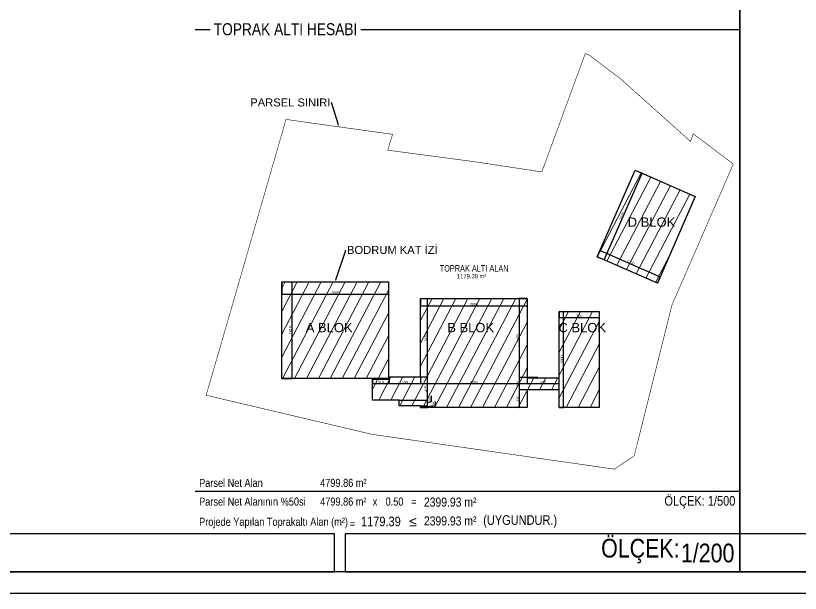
# Model space of a CAD drawing. Header units: millimetres. Extents: x 82776 to 137242, y 11666 to 27998.
# Drawn here: x 93082 to 94552, y 24998 to 26079 of the extents above; entities that cross this region are included whole.
import ezdxf
from ezdxf import colors
from ezdxf.entities.mleader import LeaderData, LeaderLine
from ezdxf.enums import TextEntityAlignment as Align
from ezdxf.math import Vec2, Vec3

# ---------------------------------------------------------------- set-up
doc = ezdxf.new("R2010")
doc.units = ezdxf.units.MM
doc.linetypes.add('ACAD_ISO03W100', pattern=[30, 12, -18])
for name, color, linetype in [('0_IFC_Dimension_Exterior', 253, 'Continuous'), ('0_IFC_Elevation_1', 41, 'Continuous'), ('0_IFC_Elevation_5', 252, 'Continuous'), ('0_IFC_Legend_Text', 7, 'Continuous'), ('0_IFC_Legend_Viewport', 7, 'Continuous'), ('0_IFC_Parsel Sınırı', 191, 'ACAD_ISO03W100'), ('0_IFC_Room_Text(No)_50', 12, 'Continuous')]:
    doc.layers.add(name, color=color, linetype=linetype)
doc.styles.add('IFC_TEXT', font='ARIALN.TTF')
doc.styles.get("Standard").update_dxf_attribs({"font": 'arial.ttf'})
doc.dimstyles.new('ISO-25', dxfattribs={"dimtxt": 2.5, "dimasz": 2.5, "dimexe": 1.25, "dimexo": 0.625, "dimtad": 1, "dimtxsty": 'Standard', "dimcen": 2.5, "dimadec": 0, "dimazin": 0, "dimtfac": 1, "dimtmove": 0, "dimatfit": 3, "dimfxl": 1, "dimarcsym": 0})

# ---------------------------------------------------------------- blocks, each defined once
blk = doc.blocks.new('*U1597')
blk.add_lwpolyline([(-4069.2, 0), (-1182.8, 0), (-1182.8, 71.5), (-4069.2, 71.5)], close=True)
at = {"layer": '0_IFC_Legend_Viewport', "transparency": 33554687}
blk.add_lwpolyline([(-4069.2, 2920), (0, 2920), (0, 0), (-4069.2, 0)], close=True, dxfattribs=at)
at = {"style": 'IFC_TEXT'}
for tag, p in [('PAFTA', (-2861.6, 17.9)), ('KOT', (-1159.1, 18)), ('OLCEK', (-110.4, 17.9))]:
    blk.add_attdef(tag, p, '', height=35, dxfattribs=at)
blk = doc.blocks.new('0_IFC_SCHEMA_TEXT_50')
at = {"layer": '0_IFC_Room_Text(No)_50', "insert": (13.2, -38.5), "char_height": 9.62, "attachment_point": 1, "style": 'IFC_TEXT'}
blk.add_mtext_dynamic_manual_height_columns('m²', width=16.695, gutter_width=6.88, heights=[0], dxfattribs=at)
at = {"layer": '0_IFC_Room_Text(No)_50', "style": 'IFC_TEXT'}
blk.add_attdef('ROOM_NAME', text='', height=13.5, dxfattribs=at).set_placement((0.7, -24.8), align=Align.MIDDLE_CENTER)
blk.add_attdef('AREA', text='', height=9.62, dxfattribs=at).set_placement((9.8, -48.1), align=Align.RIGHT)
blk = doc.blocks.new('_Oblique')
at = {"color": 0, "linetype": 'ByBlock', "lineweight": -2}
blk.add_line((-0.5, -0.5), (0.5, 0.5), dxfattribs=at)
blk = doc.blocks.new('*D1981')
at = {"layer": '0_IFC_Dimension_Exterior', "color": 0, "lineweight": -2, "transparency": 16777216}
for p, q in [((-1116, -4546), (-1262, -4546)), ((-1261, -6031), (-1261, -4546)), ((-917, -6031), (-1262, -6031))]:
    blk.add_line(p, q, dxfattribs=at)
at = {"layer": 'Defpoints', "color": 0, "transparency": 16777216}
for p in [(-1261, -4546), (-1115, -4546, 349859), (-916, -6031, 349859)]:
    blk.add_point(p, dxfattribs=at)
at = {"layer": '0_IFC_Dimension_Exterior', "color": 0, "lineweight": -2, "transparency": 16777216, "xscale": 10, "yscale": 10, "zscale": 10}
for p, rotation in [((-1261, -4546), 90), ((-1261, -6031), 270)]:
    blk.add_blockref('_Oblique', p, dxfattribs=dict(at, rotation=rotation))
at = {"layer": '0_IFC_Dimension_Exterior', "color": 0, "transparency": 16777216, "insert": (-1287, -5289), "char_height": 50, "attachment_point": 5, "rotation": 90}
blk.add_mtext('1485', dxfattribs=at)
blk = doc.blocks.new('*D1982')
at = {"layer": '0_IFC_Dimension_Exterior', "color": 0, "lineweight": -2, "transparency": 16777216}
for p, q in [((-515, -4792), (-515, -4906)), ((235, -4792), (235, -4906)), ((-515, -4905), (235, -4905))]:
    blk.add_line(p, q, dxfattribs=at)
at = {"layer": 'Defpoints', "color": 0, "transparency": 16777216}
for p in [(-515, -4791, 349859), (235, -4791, 349859), (235, -4905)]:
    blk.add_point(p, dxfattribs=at)
at = {"layer": '0_IFC_Dimension_Exterior', "color": 0, "lineweight": -2, "transparency": 16777216, "xscale": 10, "yscale": 10, "zscale": 10, "rotation": 180}
blk.add_blockref('_Oblique', (-515, -4905), dxfattribs=at)
at = {"layer": '0_IFC_Dimension_Exterior', "color": 0, "lineweight": -2, "transparency": 16777216, "xscale": 10, "yscale": 10, "zscale": 10}
blk.add_blockref('_Oblique', (235, -4905), dxfattribs=at)
at = {"layer": '0_IFC_Dimension_Exterior', "color": 0, "transparency": 16777216, "insert": (-140, -4879), "char_height": 50, "attachment_point": 5}
blk.add_mtext('750', dxfattribs=at)
blk = doc.blocks.new('*D1983')
at = {"layer": '0_IFC_Dimension_Exterior', "color": 0, "lineweight": -2, "transparency": 16777216}
for p, q in [((-3115, -4547), (-3115, -4688)), ((-1115, -4547), (-1115, -4688)), ((-3115, -4686), (-1115, -4686))]:
    blk.add_line(p, q, dxfattribs=at)
at = {"layer": 'Defpoints', "color": 0, "transparency": 16777216}
for p in [(-3115, -4546, 349859), (-1115, -4546, 349859), (-1115, -4686)]:
    blk.add_point(p, dxfattribs=at)
at = {"layer": '0_IFC_Dimension_Exterior', "color": 0, "lineweight": -2, "transparency": 16777216, "xscale": 10, "yscale": 10, "zscale": 10, "rotation": 180}
blk.add_blockref('_Oblique', (-3115, -4686), dxfattribs=at)
at = {"layer": '0_IFC_Dimension_Exterior', "color": 0, "lineweight": -2, "transparency": 16777216, "xscale": 10, "yscale": 10, "zscale": 10}
blk.add_blockref('_Oblique', (-1115, -4686), dxfattribs=at)
at = {"layer": '0_IFC_Dimension_Exterior', "color": 0, "transparency": 16777216, "insert": (-2115, -4660), "char_height": 50, "attachment_point": 5}
blk.add_mtext('2000', dxfattribs=at)
blk = doc.blocks.new('*D1984')
at = {"layer": '0_IFC_Dimension_Exterior', "color": 0, "lineweight": -2, "transparency": 16777216}
for p, q in [((-5715, -4237), (-5715, -4469)), ((-3715, -4237), (-3715, -4469)), ((-5715, -4468), (-3715, -4468))]:
    blk.add_line(p, q, dxfattribs=at)
at = {"layer": 'Defpoints', "color": 0, "transparency": 16777216}
for p in [(-5715, -4236, 349859), (-3715, -4236, 349859), (-3715, -4468)]:
    blk.add_point(p, dxfattribs=at)
at = {"layer": '0_IFC_Dimension_Exterior', "color": 0, "lineweight": -2, "transparency": 16777216, "xscale": 10, "yscale": 10, "zscale": 10, "rotation": 180}
blk.add_blockref('_Oblique', (-5715, -4468), dxfattribs=at)
at = {"layer": '0_IFC_Dimension_Exterior', "color": 0, "lineweight": -2, "transparency": 16777216, "xscale": 10, "yscale": 10, "zscale": 10}
blk.add_blockref('_Oblique', (-3715, -4468), dxfattribs=at)
at = {"layer": '0_IFC_Dimension_Exterior', "color": 0, "transparency": 16777216, "insert": (-4715, -4442), "char_height": 50, "attachment_point": 5}
blk.add_mtext('2000', dxfattribs=at)
blk = doc.blocks.new('*D1985')
at = {"layer": '0_IFC_Dimension_Exterior', "color": 0, "lineweight": -2, "transparency": 16777216}
for p, q in [((-5714, -4236), (-5528, -4236)), ((-5529, -4236), (-5529, -6046)), ((-5714, -6046), (-5528, -6046))]:
    blk.add_line(p, q, dxfattribs=at)
at = {"layer": 'Defpoints', "color": 0, "transparency": 16777216}
for p in [(-5715, -4236, 349859), (-5715, -6046, 349859), (-5529, -6046)]:
    blk.add_point(p, dxfattribs=at)
at = {"layer": '0_IFC_Dimension_Exterior', "color": 0, "lineweight": -2, "transparency": 16777216, "xscale": 10, "yscale": 10, "zscale": 10}
for p, rotation in [((-5529, -4236), 90), ((-5529, -6046), 270)]:
    blk.add_blockref('_Oblique', p, dxfattribs=dict(at, rotation=rotation))
at = {"layer": '0_IFC_Dimension_Exterior', "color": 0, "transparency": 16777216, "insert": (-5555, -5141), "char_height": 50, "attachment_point": 5, "rotation": 90}
blk.add_mtext('1810', dxfattribs=at)
blk = doc.blocks.new('*D1986')
at = {"layer": '0_IFC_Dimension_Exterior', "color": 0, "lineweight": -2, "transparency": 16777216}
for p, q in [((-4015, -6057), (-4015, -6143)), ((-4015, -6142), (-3705, -6142)), ((-3705, -6057), (-3705, -6143))]:
    blk.add_line(p, q, dxfattribs=at)
at = {"layer": 'Defpoints', "color": 0, "transparency": 16777216}
for p in [(-4015, -6056, 349859), (-3705, -6056, 349859), (-3705, -6142)]:
    blk.add_point(p, dxfattribs=at)
at = {"layer": '0_IFC_Dimension_Exterior', "color": 0, "lineweight": -2, "transparency": 16777216, "xscale": 10, "yscale": 10, "zscale": 10, "rotation": 180}
blk.add_blockref('_Oblique', (-4015, -6142), dxfattribs=at)
at = {"layer": '0_IFC_Dimension_Exterior', "color": 0, "lineweight": -2, "transparency": 16777216, "xscale": 10, "yscale": 10, "zscale": 10}
blk.add_blockref('_Oblique', (-3705, -6142), dxfattribs=at)
at = {"layer": '0_IFC_Dimension_Exterior', "color": 0, "transparency": 16777216, "insert": (-3860, -6116), "char_height": 50, "attachment_point": 5}
blk.add_mtext('310', dxfattribs=at)
blk = doc.blocks.new('*D1987')
at = {"layer": '0_IFC_Dimension_Exterior', "color": 0, "lineweight": -2, "transparency": 16777216}
for p, q in [((-3115, -6017), (-3115, -6143)), ((-3705, -6057), (-3705, -6143)), ((-3705, -6142), (-3115, -6142))]:
    blk.add_line(p, q, dxfattribs=at)
at = {"layer": 'Defpoints', "color": 0, "transparency": 16777216}
for p in [(-3115, -6016, 349859), (-3705, -6056, 349859), (-3115, -6142)]:
    blk.add_point(p, dxfattribs=at)
at = {"layer": '0_IFC_Dimension_Exterior', "color": 0, "lineweight": -2, "transparency": 16777216, "xscale": 10, "yscale": 10, "zscale": 10, "rotation": 180}
blk.add_blockref('_Oblique', (-3705, -6142), dxfattribs=at)
at = {"layer": '0_IFC_Dimension_Exterior', "color": 0, "lineweight": -2, "transparency": 16777216, "xscale": 10, "yscale": 10, "zscale": 10}
blk.add_blockref('_Oblique', (-3115, -6142), dxfattribs=at)
at = {"layer": '0_IFC_Dimension_Exterior', "color": 0, "transparency": 16777216, "insert": (-3410, -6116), "char_height": 50, "attachment_point": 5}
blk.add_mtext('590', dxfattribs=at)
blk = doc.blocks.new('*D1988')
at = {"layer": '0_IFC_Dimension_Exterior', "color": 0, "lineweight": -2, "transparency": 16777216}
for p, q in [((-3514, -6451), (-2986, -6451)), ((-2988, -6451), (-2988, -6556)), ((-2909, -6480), (-2909, -6373)), ((-3114, -6556), (-2986, -6556)), ((-2988, -6504), (-2909, -6480))]:
    blk.add_line(p, q, dxfattribs=at)
at = {"layer": 'Defpoints', "color": 0, "transparency": 16777216}
for p in [(-3515, -6451, 349859), (-3115, -6556, 349859), (-2988, -6556)]:
    blk.add_point(p, dxfattribs=at)
at = {"layer": '0_IFC_Dimension_Exterior', "color": 0, "lineweight": -2, "transparency": 16777216, "xscale": 10, "yscale": 10, "zscale": 10}
for p, rotation in [((-2988, -6451), 90), ((-2988, -6556), 270)]:
    blk.add_blockref('_Oblique', p, dxfattribs=dict(at, rotation=rotation))
at = {"layer": '0_IFC_Dimension_Exterior', "color": 0, "transparency": 16777216, "insert": (-2935, -6426), "char_height": 50, "attachment_point": 5, "rotation": 90}
blk.add_mtext('105', dxfattribs=at)
blk = doc.blocks.new('*D1989')
at = {"layer": '0_IFC_Dimension_Exterior', "color": 0, "lineweight": -2, "transparency": 16777216}
for p, q in [((-3114, -6556), (-2986, -6556)), ((-3114, -6591), (-2986, -6591)), ((-2988, -6574), (-2834, -6550)), ((-2988, -6556), (-2988, -6591)), ((-2834, -6550), (-2834, -6477))]:
    blk.add_line(p, q, dxfattribs=at)
at = {"layer": 'Defpoints', "color": 0, "transparency": 16777216}
for p in [(-3115, -6556, 349859), (-3115, -6591, 349859), (-2988, -6591)]:
    blk.add_point(p, dxfattribs=at)
at = {"layer": '0_IFC_Dimension_Exterior', "color": 0, "lineweight": -2, "transparency": 16777216, "xscale": 10, "yscale": 10, "zscale": 10}
for p, rotation in [((-2988, -6556), 90), ((-2988, -6591), 270)]:
    blk.add_blockref('_Oblique', p, dxfattribs=dict(at, rotation=rotation))
at = {"layer": '0_IFC_Dimension_Exterior', "color": 0, "transparency": 16777216, "insert": (-2861, -6514), "char_height": 50, "attachment_point": 5, "rotation": 90}
blk.add_mtext('35', dxfattribs=at)
blk = doc.blocks.new('*D1990')
at = {"layer": '0_IFC_Dimension_Exterior', "color": 0, "lineweight": -2, "transparency": 16777216}
for p, q in [((-1116, -6261), (-1262, -6261)), ((-1261, -6591), (-1261, -6261)), ((-1116, -6591), (-1262, -6591))]:
    blk.add_line(p, q, dxfattribs=at)
at = {"layer": 'Defpoints', "color": 0, "transparency": 16777216}
for p in [(-1261, -6261), (-1115, -6261, 349859), (-1115, -6591, 349859)]:
    blk.add_point(p, dxfattribs=at)
at = {"layer": '0_IFC_Dimension_Exterior', "color": 0, "lineweight": -2, "transparency": 16777216, "xscale": 10, "yscale": 10, "zscale": 10}
for p, rotation in [((-1261, -6261), 90), ((-1261, -6591), 270)]:
    blk.add_blockref('_Oblique', p, dxfattribs=dict(at, rotation=rotation))
at = {"layer": '0_IFC_Dimension_Exterior', "color": 0, "transparency": 16777216, "insert": (-1287, -6426), "char_height": 50, "attachment_point": 5, "rotation": 90}
blk.add_mtext('330', dxfattribs=at)
blk = doc.blocks.new('*D1991')
at = {"layer": '0_IFC_Dimension_Exterior', "color": 0, "lineweight": -2, "transparency": 16777216}
for p, q in [((-917, -6031), (-1262, -6031)), ((-1261, -6261), (-1261, -6031)), ((-1116, -6261), (-1262, -6261))]:
    blk.add_line(p, q, dxfattribs=at)
at = {"layer": 'Defpoints', "color": 0, "transparency": 16777216}
for p in [(-1261, -6031), (-916, -6031, 349859), (-1115, -6261, 349859)]:
    blk.add_point(p, dxfattribs=at)
at = {"layer": '0_IFC_Dimension_Exterior', "color": 0, "lineweight": -2, "transparency": 16777216, "xscale": 10, "yscale": 10, "zscale": 10}
for p, rotation in [((-1261, -6031), 90), ((-1261, -6261), 270)]:
    blk.add_blockref('_Oblique', p, dxfattribs=dict(at, rotation=rotation))
at = {"layer": '0_IFC_Dimension_Exterior', "color": 0, "transparency": 16777216, "insert": (-1287, -6146), "char_height": 50, "attachment_point": 5, "rotation": 90}
blk.add_mtext('230', dxfattribs=at)
blk = doc.blocks.new('*D1992')
at = {"layer": '0_IFC_Dimension_Exterior', "color": 0, "lineweight": -2, "transparency": 16777216}
for p, q in [((-3115, -6017), (-3115, -6143)), ((-3115, -6142), (-1115, -6142)), ((-1115, -6032), (-1115, -6143))]:
    blk.add_line(p, q, dxfattribs=at)
at = {"layer": 'Defpoints', "color": 0, "transparency": 16777216}
for p in [(-3115, -6016, 349859), (-1115, -6031, 349859), (-1115, -6142)]:
    blk.add_point(p, dxfattribs=at)
at = {"layer": '0_IFC_Dimension_Exterior', "color": 0, "lineweight": -2, "transparency": 16777216, "xscale": 10, "yscale": 10, "zscale": 10, "rotation": 180}
blk.add_blockref('_Oblique', (-3115, -6142), dxfattribs=at)
at = {"layer": '0_IFC_Dimension_Exterior', "color": 0, "lineweight": -2, "transparency": 16777216, "xscale": 10, "yscale": 10, "zscale": 10}
blk.add_blockref('_Oblique', (-1115, -6142), dxfattribs=at)
at = {"layer": '0_IFC_Dimension_Exterior', "color": 0, "transparency": 16777216, "insert": (-2115, -6116), "char_height": 50, "attachment_point": 5}
blk.add_mtext('2000', dxfattribs=at)
blk = doc.blocks.new('*D1993')
at = {"layer": '0_IFC_Dimension_Exterior', "color": 0, "lineweight": -2, "transparency": 16777216}
for p, q in [((-1115, -6032), (-1115, -6143)), ((-1115, -6142), (-525, -6142)), ((-525, -6032), (-525, -6143))]:
    blk.add_line(p, q, dxfattribs=at)
at = {"layer": 'Defpoints', "color": 0, "transparency": 16777216}
for p in [(-1115, -6031, 349859), (-525, -6031, 349859), (-525, -6142)]:
    blk.add_point(p, dxfattribs=at)
at = {"layer": '0_IFC_Dimension_Exterior', "color": 0, "lineweight": -2, "transparency": 16777216, "xscale": 10, "yscale": 10, "zscale": 10, "rotation": 180}
blk.add_blockref('_Oblique', (-1115, -6142), dxfattribs=at)
at = {"layer": '0_IFC_Dimension_Exterior', "color": 0, "lineweight": -2, "transparency": 16777216, "xscale": 10, "yscale": 10, "zscale": 10}
blk.add_blockref('_Oblique', (-525, -6142), dxfattribs=at)
at = {"layer": '0_IFC_Dimension_Exterior', "color": 0, "transparency": 16777216, "insert": (-820, -6116), "char_height": 50, "attachment_point": 5}
blk.add_mtext('590', dxfattribs=at)
blk = doc.blocks.new('*D1994')
at = {"layer": '0_IFC_Dimension_Exterior', "color": 0, "lineweight": -2, "transparency": 16777216}
for p, q in [((-3114, -4546), (-2986, -4546)), ((-2988, -4546), (-2988, -6016)), ((-3114, -6016), (-2986, -6016))]:
    blk.add_line(p, q, dxfattribs=at)
at = {"layer": 'Defpoints', "color": 0, "transparency": 16777216}
for p in [(-3115, -4546, 349859), (-3115, -6016, 349859), (-2988, -6016)]:
    blk.add_point(p, dxfattribs=at)
at = {"layer": '0_IFC_Dimension_Exterior', "color": 0, "lineweight": -2, "transparency": 16777216, "xscale": 10, "yscale": 10, "zscale": 10}
for p, rotation in [((-2988, -4546), 90), ((-2988, -6016), 270)]:
    blk.add_blockref('_Oblique', p, dxfattribs=dict(at, rotation=rotation))
at = {"layer": '0_IFC_Dimension_Exterior', "color": 0, "transparency": 16777216, "insert": (-3014, -5281), "char_height": 50, "attachment_point": 5, "rotation": 90}
blk.add_mtext('1470', dxfattribs=at)
blk = doc.blocks.new('*D1995')
at = {"layer": '0_IFC_Dimension_Exterior', "color": 0, "lineweight": -2, "transparency": 16777216}
for p, q in [((-3114, -6016), (-2986, -6016)), ((-2988, -6016), (-2988, -6451)), ((-3514, -6451), (-2986, -6451))]:
    blk.add_line(p, q, dxfattribs=at)
at = {"layer": 'Defpoints', "color": 0, "transparency": 16777216}
for p in [(-3115, -6016, 349859), (-3515, -6451, 349859), (-2988, -6451)]:
    blk.add_point(p, dxfattribs=at)
at = {"layer": '0_IFC_Dimension_Exterior', "color": 0, "lineweight": -2, "transparency": 16777216, "xscale": 10, "yscale": 10, "zscale": 10}
for p, rotation in [((-2988, -6016), 90), ((-2988, -6451), 270)]:
    blk.add_blockref('_Oblique', p, dxfattribs=dict(at, rotation=rotation))
at = {"layer": '0_IFC_Dimension_Exterior', "color": 0, "transparency": 16777216, "insert": (-3014, -6234), "char_height": 50, "attachment_point": 5, "rotation": 90}
blk.add_mtext('435', dxfattribs=at)
blk = doc.blocks.new('*D1996')
at = {"layer": '0_IFC_Dimension_Exterior', "color": 0, "lineweight": -2, "transparency": 16777216}
for p, q in [((-514, -4791), (-438, -4791)), ((-439, -4791), (-439, -6591)), ((-514, -6591), (-438, -6591))]:
    blk.add_line(p, q, dxfattribs=at)
at = {"layer": 'Defpoints', "color": 0, "transparency": 16777216}
for p in [(-515, -4791, 349859), (-515, -6591, 349859), (-439, -6591)]:
    blk.add_point(p, dxfattribs=at)
at = {"layer": '0_IFC_Dimension_Exterior', "color": 0, "lineweight": -2, "transparency": 16777216, "xscale": 10, "yscale": 10, "zscale": 10}
for p, rotation in [((-439, -4791), 90), ((-439, -6591), 270)]:
    blk.add_blockref('_Oblique', p, dxfattribs=dict(at, rotation=rotation))
at = {"layer": '0_IFC_Dimension_Exterior', "color": 0, "transparency": 16777216, "insert": (-466, -5691), "char_height": 50, "attachment_point": 5, "rotation": 90}
blk.add_mtext('1800', dxfattribs=at)
blk = doc.blocks.new('*D1997')
at = {"layer": '0_IFC_Dimension_Exterior', "color": 0, "lineweight": -2, "transparency": 16777216}
for p, q in [((198, -3768), (250, -3650)), ((249, -3651), (1376, -4144)), ((1325, -4261), (1376, -4143))]:
    blk.add_line(p, q, dxfattribs=at)
at = {"layer": 'Defpoints', "color": 0, "transparency": 16777216}
for p in [(198, -3768, 349859), (1324, -4262, 349859), (1376, -4144)]:
    blk.add_point(p, dxfattribs=at)
at = {"layer": '0_IFC_Dimension_Exterior', "color": 0, "lineweight": -2, "transparency": 16777216, "xscale": 10, "yscale": 10, "zscale": 10}
for p, rotation in [((249, -3651), 156.351700341012), ((1376, -4144), 336.351700341012)]:
    blk.add_blockref('_Oblique', p, dxfattribs=dict(at, rotation=rotation))
at = {"layer": '0_IFC_Dimension_Exterior', "color": 0, "transparency": 16777216, "insert": (823, -3874), "char_height": 50, "attachment_point": 5, "rotation": 336.3517}
blk.add_mtext('1230', dxfattribs=at)
blk = doc.blocks.new('*D1998')
at = {"layer": '0_IFC_Dimension_Exterior', "color": 0, "lineweight": -2, "transparency": 16777216}
for p, q in [((330, -3826), (1040, -2205)), ((908, -2147), (1041, -2205)), ((198, -3769), (331, -3827))]:
    blk.add_line(p, q, dxfattribs=at)
at = {"layer": 'Defpoints', "color": 0, "transparency": 16777216}
for p in [(908, -2147, 349859), (1040, -2205), (198, -3768, 349859)]:
    blk.add_point(p, dxfattribs=at)
at = {"layer": '0_IFC_Dimension_Exterior', "color": 0, "lineweight": -2, "transparency": 16777216, "xscale": 10, "yscale": 10, "zscale": 10}
for p, rotation in [((1040, -2205), 66.35170034101164), ((330, -3826), 246.3517003410117)]:
    blk.add_blockref('_Oblique', p, dxfattribs=dict(at, rotation=rotation))
at = {"layer": '0_IFC_Dimension_Exterior', "color": 0, "transparency": 16777216, "insert": (661, -3005), "char_height": 50, "attachment_point": 5, "rotation": 66.3517}
blk.add_mtext('1770', dxfattribs=at)
blk = doc.blocks.new('TOPRAK ALTI HESABI')
for p, q in [((-444.8, 0), (-416.6, 0, -2.2)), ((-133.9, 0, -30.6), (576.2, 0, 1.9))]:
    blk.add_line(p, q)
blk.add_lwpolyline([(-444.8, -864.6), (576.2, -864.6)])
at = {"style": 'IFC_TEXT'}
blk.add_text('TOPRAK ALTI HESABI', height=22.5, dxfattribs=at).set_placement((-409.8, -10.6))
at = {"attachment_point": 1, "style": 'IFC_TEXT'}
for s, width, insert, char_height in [('Parsel Net Alan', 157.033, (-437.1, -841.3), 15), ('\\pxt0;4799.86 m²', 157.033, (-210.3, -841.3), 15), ('Parsel Net Alanının %50si', 212.056, (-437.1, -876.3), 15), ('4799.86 m²', 157.033, (-210.3, -876.3), 15), ('x', 16.079, (-111.8, -876.3), 15), ('0.50', 39.645, (-87.7, -876.3), 15), ('=', 16.079, (-39.8, -876.3), 15), ('ÖLÇEK: 1/500', 154.766, (434.9, -873.4), 18), ('\\pxt8;(UYGUNDUR.)', 154.766, (95.3, -909.4), 18), ('Projede Yapılan Toprakaltı Alan (m²)', 412.494, (-437.1, -914.2), 15), ('=', 31.174, (-154.6, -917.5), 15), ('1179.39', 75.247, (-133.7, -912), 18), ('≤', 75.247, (-43.2, -912), 18)]:
    blk.add_mtext_dynamic_manual_height_columns(s, width=width, gutter_width=281.5, heights=[0], dxfattribs=dict(at, insert=insert, char_height=char_height))
at = {"color": 1, "char_height": 17, "attachment_point": 1, "style": 'IFC_TEXT'}
for insert in [(-15.8, -876.3), (-15.8, -911.5)]:
    blk.add_mtext_dynamic_manual_height_columns('2399.93 m²', width=104.207, gutter_width=281.5, heights=[0], dxfattribs=dict(at, insert=insert))
blk = doc.blocks.new('*U1842')
for points in [[(-5476.5, 0), (-759.4, 0), (-759.4, 71.5), (-5476.5, 71.5)], [(-739.4, 0), (0, 0), (0, 71.5), (-739.4, 71.5)]]:
    blk.add_lwpolyline(points, close=True)
at = {"layer": '0_IFC_Legend_Viewport', "transparency": 33554687}
blk.add_lwpolyline([(-5476.5, 2920), (0, 2920), (0, 0), (-5476.5, 0)], close=True, dxfattribs=at)
at = {"style": 'IFC_TEXT'}
for tag, p in [('PAFTA', (-3296.7, 17.9)), ('OLCEK', (-110.4, 17.9))]:
    blk.add_attdef(tag, p, '', height=35, dxfattribs=at)
at = {"layer": '0_IFC_Legend_Text', "transparency": 33554687, "insert": (-259.9, 61.9), "char_height": 35, "attachment_point": 1, "style": 'IFC_TEXT'}
blk.add_mtext_dynamic_manual_height_columns('ÖLÇEK:', width=490.238, gutter_width=61.4, heights=[0], dxfattribs=at)
blk = doc.blocks.new('ZEMIN ALTI HESABI')
at = {"layer": '0_IFC_Elevation_5', "lineweight": 0}
h = blk.add_hatch(dxfattribs=at)
h.set_pattern_fill('ANSI31', color=256, scale=62.5, angle=17.3433592)
h.set_pattern_definition([(62.34336, (-115229.81, -44599.04), (-175.76505, 92.1091), [])])
h.paths.add_polyline_path([(-5714.882, -4236.29), (-3714.882, -4236.29), (-3714.882, -6046.29), (-5714.882, -6046.29)])
h.paths.add_polyline_path([(-3704.882, -6016.29), (-3114.882, -6016.29), (-3114.882, -4546.29), (-1114.882, -4546.29), (-1114.882, -6031.293), (-524.882, -6031.293), (-524.882, -6261.293), (-1114.882, -6261.293), (-1114.882, -6591.29), (-3114.882, -6591.29), (-3114.882, -6556.29), (-3514.882, -6556.29), (-3514.882, -6451.29), (-4014.882, -6451.29), (-4014.882, -6056.29), (-3704.882, -6056.29)])
h.paths.add_polyline_path([(235.118, -6591.29), (-514.882, -6591.29), (-514.882, -4791.29), (235.118, -4791.29)])
h.paths.add_polyline_path([(1324.471, -4261.679), (197.76, -3768.3), (907.745, -2146.936), (2034.456, -2640.315)])
at = {"layer": '0_IFC_Elevation_1', "ltscale": 120, "elevation": 349700.639}
for points in [[(1324.471, -4261.679), (197.76, -3768.3), (907.745, -2146.936), (2034.456, -2640.315)], [(-5714.882, -4236.29), (-3714.882, -4236.29), (-3714.882, -6046.29), (-5714.882, -6046.29)], [(-3704.882, -6016.29), (-3114.882, -6016.29), (-3114.882, -4546.29), (-1114.882, -4546.29), (-1114.882, -6031.293), (-524.882, -6031.293), (-524.882, -6261.293), (-1114.882, -6261.293), (-1114.882, -6591.29), (-3114.882, -6591.29), (-3114.882, -6556.29), (-3514.882, -6556.29), (-3514.882, -6451.29), (-4014.882, -6451.29), (-4014.882, -6056.29), (-3704.882, -6056.29)], [(235.118, -6591.29), (-514.882, -6591.29), (-514.882, -4791.29), (235.118, -4791.29)]]:
    blk.add_lwpolyline(points, close=True, dxfattribs=at)
at = {"layer": '0_IFC_Parsel Sınırı', "linetype": 'ByBlock', "ltscale": 5, "const_width": 10, "elevation": 3462.383}
blk.add_lwpolyline([(-5635.66, -1195.391), (-5141.469, -1266.089), (-3638.946, -1475.221), (-3729.65, -1771.686), (-2105.194, -1987.611), (-1363.439, -2099.774), (-841.244, -2178.737), (-28, 36.5), (50.07, 5.652), (628.521, -430.641), (1945.607, -1608.847), (1996.525, -1464.536), (2027.457, -1488.349), (2747.05, -2031.831), (1597.602, -4671.874), (890.526, -7493.507), (518.821, -7744.011), (-1803.751, -7410.556), (-4022.662, -7092.479), (-4935.763, -6877.195), (-7132.252, -6360.176), (-6606.374, -4553.404), (-6281.08, -3426.922)], close=True, dxfattribs=at)
at = {"transparency": 33554687}
ref = blk.add_blockref('0_IFC_SCHEMA_TEXT_50', (-2115.709, -3785.866, 349700.639), dxfattribs=dict(at, xscale=8, yscale=8, zscale=8))
ref.add_attrib('ROOM_NAME', 'TOPRAK ALTI ALAN', dxfattribs={"layer": '0_IFC_Room_Text(No)_50', "height": 120, "rotation": 0.0000001, "style": 'IFC_TEXT'}).set_placement((-2110.229, -3984.613, 349700.639), align=Align.MIDDLE_CENTER)
ref.add_attrib('AREA', '1179.39', dxfattribs={"layer": '0_IFC_Room_Text(No)_50', "height": 80, "rotation": 0.0000001, "style": 'IFC_TEXT'}).set_placement((-2036.909, -4170.652, 349700.639), align=Align.RIGHT)
at = {"layer": '0_IFC_Legend_Text', "transparency": 33554687, "char_height": 173.7678, "attachment_point": 1}
for s, insert in [('D BLOK', (769.154, -3032.043, 349700.639)), ('A BLOK', (-5264.882, -5006.477, 349700.639)), ('B BLOK', (-2613.021, -5006.477, 349700.639)), ('C BLOK', (-528.935, -5006.477, 349700.639))]:
    blk.add_mtext_dynamic_manual_height_columns(s, width=1357.69683, gutter_width=12.5, heights=[0], dxfattribs=dict(at, insert=insert))
at = {"layer": '0_IFC_Dimension_Exterior'}
for p1, p2, distance, picture, middle in [((197.76, -3768.3, 349700.639), (907.745, -2146.936, 349700.639), -144.436, '*D1998', (661.102, -3005.063, -158.761)), ((197.76, -3768.3, 349700.639), (1324.471, -4261.679, 349700.639), 127.984, '*D1997', (822.95, -3873.78, -158.761)), ((-5714.882, -4236.29, 349700.639), (-3714.882, -4236.29, 349700.639), -231.399, '*D1984', (-4714.882, -4441.535, -158.761)), ((-5714.882, -4236.29, 349700.639), (-5714.882, -6046.29, 349700.639), 186.016, '*D1985', (-5555.02, -5141.29, -158.761)), ((-3114.882, -4546.29, 349700.639), (-1114.882, -4546.29, 349700.639), -140.038, '*D1983', (-2114.882, -4660.174, -158.761)), ((-3114.882, -4546.29, 349700.639), (-3114.882, -6016.29, 349700.639), 127.178, '*D1994', (-3013.858, -5281.29, -158.761)), ((-514.882, -4791.29, 349700.639), (235.118, -4791.29, 349700.639), -113.818, '*D1982', (-139.882, -4878.955, -158.761)), ((-514.882, -4791.29, 349700.639), (-514.882, -6591.29, 349700.639), 75.505, '*D1996', (-465.531, -5691.29, -158.761)), ((-4014.882, -6056.29, 349700.639), (-3704.882, -6056.29, 349700.639), -85.584, '*D1986', (-3859.882, -6115.704, -158.761)), ((-1114.882, -6591.29, 349700.639), (-1114.882, -6261.293, 349700.639), 146.059, '*D1990', (-1287.112, -6426.291, -158.761))]:
    dim = blk.add_aligned_dim(p1=p1, p2=p2, distance=distance, dimstyle='ISO-25', override={"dimtxt": 50, "dimasz": 10, "dimrnd": 0.5, "dimblk1": 'Oblique', "dimblk2": 'Oblique', "dimsah": 1, "dimtmove": 1}, dxfattribs=at)
    dim.commit()
    dim.dimension.update_dxf_attribs({"geometry": picture, "text_midpoint": middle})
for base, p1, p2, angle, picture, middle in [((-1260.941, -4546.29, -158.761), (-916.162, -6031.293, 349700.639), (-1114.882, -4546.29, 349700.639), 270, '*D1981', (-1287.095, -5288.791, -158.761)), ((-3114.882, -6141.874, -158.761), (-3704.882, -6056.29, 349700.639), (-3114.882, -6016.29, 349700.639), 180, '*D1987', (-3409.882, -6115.721, -158.761)), ((-2987.704, -6451.29, -158.761), (-3114.882, -6016.29, 349700.639), (-3514.882, -6451.29, 349700.639), 90, '*D1995', (-3013.875, -6233.79, -158.761)), ((-1114.882, -6141.874, -158.761), (-3114.882, -6016.29, 349700.639), (-1114.882, -6031.293, 349700.639), 180, '*D1992', (-2114.882, -6115.721, -158.761)), ((-1260.941, -6031.293, -158.761), (-1114.882, -6261.293, 349700.639), (-916.162, -6031.293, 349700.639), 270, '*D1991', (-1287.112, -6146.293, -158.761)), ((-524.882, -6141.874, -158.761), (-1114.882, -6031.293, 349700.639), (-524.882, -6031.293, 349700.639), 180, '*D1993', (-819.882, -6115.721, -158.761)), ((-2987.704, -6556.29, -158.761), (-3514.882, -6451.29, 349700.639), (-3114.882, -6556.29, 349700.639), 90, '*D1988', (-2935.084, -6479.533, -158.761))]:
    dim = blk.add_linear_dim(base=base, p1=p1, p2=p2, angle=angle, dimstyle='ISO-25', override={"dimtxt": 50, "dimasz": 10, "dimrnd": 0.5, "dimblk1": 'Oblique', "dimblk2": 'Oblique', "dimsah": 1, "dimtmove": 1}, dxfattribs=at)
    dim.commit()
    dim.dimension.update_dxf_attribs({"geometry": picture, "text_midpoint": middle})
dim = blk.add_linear_dim(base=(-2987.704, -6591.29, -158.761), p1=(-3114.882, -6556.29, 349700.639), p2=(-3114.882, -6591.29, 349700.639), angle=90, dimstyle='ISO-25', override={"dimtxt": 50, "dimasz": 10, "dimrnd": 0.5, "dimblk1": 'Oblique', "dimblk2": 'Oblique', "dimsah": 1, "dimtmove": 1}, dxfattribs=at)
dim.commit()
dim.dimension.update_dxf_attribs({"geometry": '*D1989', "text_midpoint": (-2834.432, -6549.518, -158.761), "dimtype": 128})
at = {"layer": '0_IFC_Elevation_1', "ltscale": 120}
ml = blk.add_multileader_mtext('Standard', dxfattribs=at)
ml.set_content('BODRUM KAT İZİ ', color=256)
ml.set_leader_properties()
ml.build(insert=Vec2(0, 0))
ml.multileader.update_dxf_attribs({"text_right_attachment_type": 2, "dogleg_length": 0.36, "arrow_head_size": 40})
ctx = ml.context
ctx.base_point, ctx.char_height, ctx.arrow_head_size, ctx.landing_gap_size, ctx.plane_origin = Vec3(-4512.427, -3640.826, 349700.639), 150, 40, 20, Vec3(-8476.437, -4697.694, 349700.639)
ctx.right_attachment = 2
notes = []
notes.append((ctx, [(0, (1, 1, 0), (-4512.787, -3640.826, 349700.639), (1, 0), 0.36, [(0, [(-4714.882, -4236.29, 349700.639)], 0, [])])]))
ctx.mtext.insert, ctx.mtext.flow_direction = Vec3(-4492.427, -3564.547, 349700.639), 5
at = {"layer": '0_IFC_Parsel Sınırı', "lineweight": 0}
ml = blk.add_multileader_mtext('Standard', dxfattribs=at)
ml.set_content('PARSEL SINIRI', color=256)
ml.set_leader_properties()
ml.build(insert=Vec2(0, 0))
ml.multileader.update_dxf_attribs({"text_right_attachment_type": 2, "dogleg_length": 0.36, "arrow_head_size": 40})
ctx = ml.context
ctx.base_point, ctx.char_height, ctx.arrow_head_size, ctx.landing_gap_size, ctx.plane_origin = Vec3(-6290.896, -879.02), 150, 40, 20, Vec3(-6940.149, -1497.604)
ctx.right_attachment, ctx.text_align_type = 2, 2
notes.append((ctx, [(1, (1, 1, 0), (-4783.278, -880.299), (-1, 0), 0.36, [(0, [(-4637.303, -1335.306)], 0, [])])]))
ctx.mtext.insert, ctx.mtext.alignment, ctx.mtext.flow_direction = Vec3(-4803.638, -802.741), 3, 5
for ctx, leaders in notes:
    for number, flags, end, landing, length, lines in leaders:
        leader = LeaderData()
        leader.index, (leader.has_last_leader_line, leader.has_dogleg_vector, leader.attachment_direction) = number, flags
        leader.last_leader_point, leader.dogleg_vector, leader.dogleg_length = Vec3(end), Vec3(landing), length
        for number, points, colour, breaks in lines:
            line = LeaderLine()
            line.index, line.vertices, line.color, line.breaks = number, Vec3.list(points), colors.encode_raw_color(colour), breaks
            leader.lines.append(line)
        ctx.leaders.append(leader)

msp = doc.modelspace()

# ---------------------------------------------------------------- linework, layer by layer
msp.add_lwpolyline([(82776.4, 27997.6), (82776.4, 24997.6), (137241.5, 24997.6), (137241.5, 27997.6)], close=True)

# ---------------------------------------------------------------- block references
ref = msp.add_blockref('*U1842', (94438.9, 25037.6))
ref.add_attrib('OLCEK', '1/200', (94328.5, 25055.5), dxfattribs={"height": 35, "style": 'IFC_TEXT'})
for name, p in [('*U1597', (98508.1, 25037.6)), ('TOPRAK ALTI HESABI', (93862.7, 26053.1))]:
    msp.add_blockref(name, p)
at = {"xscale": 0.1, "yscale": 0.1, "zscale": 0.1}
msp.add_blockref('ZEMIN ALTI HESABI', (94152, 26004.4, 158.8), dxfattribs=at)

doc.saveas('drawing.dxf')
